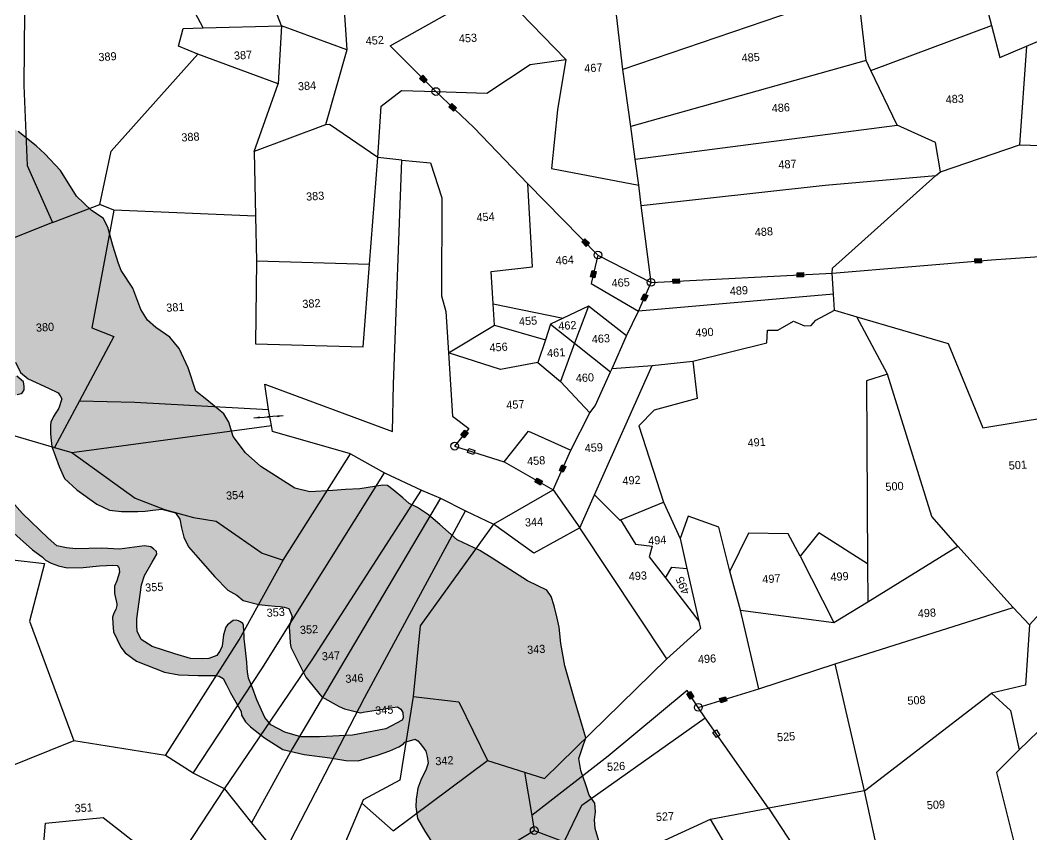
# Model space of a CAD drawing. Header units: metres. Extents: x 292855 to 294621, y 1990019 to 1993624.
# Drawn here: x 293403 to 293977, y 1992616 to 1993079 of the extents above; entities that cross this region are included whole.
import ezdxf
from ezdxf.enums import TextEntityAlignment as Align

# ---------------------------------------------------------------- set-up
doc = ezdxf.new("R2010")
doc.units = ezdxf.units.M
doc.header["$MEASUREMENT"] = 0
for name, color, linetype in [('POLY_HATCH', 12, 'Continuous'), ('POLY_PARCEL', 6, 'Continuous'), ('SYM_ARROW', 1, 'Continuous'), ('SYM_STONE', 1, 'Continuous'), ('TEXT_PARCEL', 7, 'Continuous')]:
    doc.layers.add(name, color=color, linetype=linetype)
doc.styles.get("Standard").update_dxf_attribs({"font": 'simplex.shx'})
doc.styles.add('TEXT_MAP', font='KRDEV050.TTF', dxfattribs={"height": 1.8})
doc.dimstyles.get("Standard").update_dxf_attribs({"dimtxt": 0.18, "dimasz": 0.18, "dimexe": 0.18, "dimexo": 0.0625, "dimgap": 0.09, "dimtad": 0, "dimtih": 1, "dimtoh": 1, "dimdec": 4, "dimzin": 0, "dimdsep": 46, "dimtxsty": 'Standard', "dimcen": 0.09, "dimadec": 0, "dimazin": 0, "dimtfac": 1, "dimtdec": 4, "dimtofl": 0, "dimtmove": 0, "dimatfit": 3, "dimfxl": 1, "dimtolj": 1, "dimtzin": 0, "dimarcsym": 0})

# ---------------------------------------------------------------- blocks, each defined once
blk = doc.blocks.new('STONE')
blk.add_circle((0, 0), 0.851)
blk = doc.blocks.new('STONESQUAREFILLED')
blk.add_hatch(color=256).paths.add_polyline_path([(0.7, -0.48), (0.7, 0.48), (-0.7, 0.48), (-0.7, -0.48)])
blk.add_lwpolyline([(-0.7, 0.48), (0.7, 0.48), (0.7, -0.48), (-0.7, -0.48)], close=True)
blk = doc.blocks.new('STONESQUARE')
blk.add_lwpolyline([(-0.7, 0.48), (0.7, 0.48), (0.7, -0.48), (-0.7, -0.48)], close=True)
blk = doc.blocks.new('TEXTDOUBLEARROW')
for points in [[(-6.63, 0.01), (0.2, 0.01)], [(6.25, 0.01), (-0.58, 0.01)]]:
    blk.add_leader(points, dimstyle='Standard', override={"dimtxt": 2.5, "dimasz": 2.5, "dimexe": 1.25, "dimexo": 0.625, "dimgap": 0.625, "dimtad": 1, "dimtih": 0, "dimtoh": 0, "dimzin": 8, "dimcen": 2.5, "dimtofl": 1})
blk = doc.blocks.new('NHDF')
at = {"layer": 'POLY_HATCH'}
h = blk.add_hatch(dxfattribs=at)
h.set_pattern_fill('ZIGZAG', color=256, scale=10, style=0)
h.set_pattern_definition([(0, (0, 0), (1.25, 1.25), [1.25, -1.25]), (90, (1.25, 0), (-1.25, 1.25), [1.25, -1.25])])
h.paths.add_polyline_path([(312.24, 508.74), (311.66, 513.7), (311.51, 517.34), (311.22, 519.38), (310.78, 522.15), (310.2, 524.19), (309.33, 525.65), (305.24, 527.98), (297.77, 533.47), (295.14, 535.36), (290.33, 537.99), (286.68, 541.63), (284.35, 543.96), (282.01, 545.71), (280.26, 546.73), (278.95, 548.05), (276.91, 549.94), (275.74, 550.96), (274.72, 551.11), (269.61, 550.67), (266.4, 550.67), (263.63, 550.67), (258.53, 550.67), (255.32, 551.69), (248.12, 556.95), (244.91, 560.16), (242.43, 563.95), (241.7, 567.16), (240.68, 569.05), (237.18, 572.41), (234.84, 574.45), (233.53, 579.69), (231.78, 584.07), (229.88, 586.69), (226.97, 589.02), (225.22, 590.77), (223.9, 593.25), (222.44, 598.06), (220.11, 602.06), (219.67, 603.66), (218.65, 607.74), (217.77, 611.83), (216.9, 613.87), (214.42, 615.76), (211.36, 619.12), (208.15, 624.95), (204.94, 628.88), (203.19, 630.78), (199.4, 634.13), (196.33, 636.61), (192.1, 639.38), (189.01, 641.03), (186.97, 641.46), (183.17, 642.05), (181.28, 642.77), (179.38, 643.8), (177.49, 644.09), (173.84, 644.23), (171.94, 644.23), (169.32, 644.23), (168.01, 644.09), (165.67, 643.8), (163.19, 642.34), (160.57, 640.73), (155.02, 637.09), (152.25, 634.32), (149.04, 632.57), (146.71, 631.4), (144.12, 630.97), (144.1, 620.26), (138.85, 605.02), (138.16, 602.79), (140.98, 600.11), (144.52, 598.34), (148.55, 597.95), (151.01, 599.13), (151.79, 599.52), (153.37, 599.82), (155.46, 600.19), (158.67, 599.82), (159.85, 599.32), (160.54, 599.03), (161.82, 598.73), (162.7, 598.44), (165.85, 598.34), (168.21, 598.34), (171.85, 599.62), (174.11, 600.8), (175.48, 601.58), (177.18, 603.4), (179, 604.48), (182.66, 602.85), (186.04, 601.45), (186.05, 599.7), (185.95, 597.83), (186.05, 596.75), (186.34, 595.86), (186.93, 594.98), (187.79, 593.34), (192.36, 591.51), (194.88, 591.43), (195.19, 590.36), (195.39, 588.89), (195.29, 587.91), (195.19, 586.63), (195.19, 585.94), (195.58, 583.39), (196.47, 581.03), (198.14, 579.56), (202.46, 577.2), (204.66, 575.95), (205.22, 574.64), (204.43, 572.68), (203.15, 570.91), (202.46, 569.73), (202.37, 569.04), (202.27, 567.28), (202.27, 566.29), (202.37, 564.31), (203.66, 559.82), (204.67, 557.11), (207.27, 554.4), (211.49, 550.99), (214.19, 549.49), (216.8, 548.99), (220.41, 548.79), (222.02, 548.79), (223.72, 548.89), (225.73, 548.99), (228.64, 547.99), (229.54, 546.48), (229.74, 544.58), (230.14, 542.47), (231.05, 540.27), (232.45, 538.46), (236.41, 533.28), (239.12, 530.18), (241.02, 528.97), (242.33, 527.67), (245.78, 526.56), (247.74, 526.27), (249.25, 525.97), (250.87, 525.82), (252.26, 525.26), (252.91, 523.62), (252.46, 522.26), (252.06, 521.25), (252.06, 519.15), (252.06, 517.75), (252.16, 516.74), (252.56, 515.84), (255.07, 509.93), (258.28, 505.41), (261.99, 503.01), (263.09, 502.41), (266.6, 501.3), (267.2, 501.4), (269.11, 501.6), (272.02, 501.8), (273.02, 502.01), (273.72, 502.01), (274.83, 502.11), (275.93, 501.16), (275.93, 499.24), (271.92, 497.39), (264.5, 496.49), (257.17, 496.59), (253.06, 496.89), (249.65, 498.1), (246.64, 499.9), (245.44, 501.6), (243.93, 505.61), (243.13, 508.32), (242.83, 509.22), (242.43, 510.53), (242.23, 511.93), (242.23, 512.73), (242.23, 514.04), (242.03, 518.05), (242.03, 519.25), (242.03, 519.95), (242.03, 520.85), (242.03, 522.26), (241.93, 522.66), (241.42, 523.06), (241.02, 523.26), (240.52, 523.46), (239.82, 523.46), (238.51, 522.56), (238.11, 522.06), (237.51, 520.45), (237.01, 517.95), (236.51, 517.04), (235.71, 515.94), (233.9, 515.44), (232.6, 515.44), (229.89, 515.64), (226.54, 516.96), (221.63, 518.87), (219.32, 520.57), (218.52, 522.47), (218.52, 523.68), (218.62, 525.18), (220.12, 532.6), (220.92, 534.61), (222.83, 537.41), (223.93, 539.12), (223.93, 539.72), (223.33, 540.32), (222.73, 540.82), (221.33, 541.12), (215.81, 540.72), (211.9, 541.22), (206.16, 541.47), (204.16, 541.77), (202.05, 542.37), (200.25, 544.17), (194.93, 549.99), (190.11, 556.1), (189.51, 557.71), (189.31, 559.41), (190.63, 568.67), (191.52, 572.35), (192.72, 574.25), (194.33, 575.65), (195.43, 576.26), (196.33, 576.46), (196.63, 576.66), (197.04, 577.16), (197.14, 577.96), (197.04, 578.96), (195.63, 580.27), (187.99, 584.63), (181.27, 588.14), (179.55, 589.06), (177.84, 587.24), (179.16, 584.73), (187.39, 580.72), (191.72, 578.5), (191.5, 577.41), (190.3, 576.81), (188.09, 575.31), (186.28, 573.7), (185.68, 572.5), (183.08, 567.24), (183.08, 566.04), (183.08, 564.83), (183.18, 563.43), (183.89, 560.92), (184.59, 557.71), (187, 552.7), (192.11, 546.39), (196.63, 541.87), (198.63, 540.17), (199.33, 539.37), (200.54, 538.67), (202.14, 537.96), (204.05, 537.36), (207.56, 537.26), (211.17, 537.36), (212.68, 537.36), (213.98, 537.36), (215.48, 537.09), (215.48, 536.36), (215.48, 535.66), (214.78, 533.85), (214.18, 532.65), (214.08, 531.05), (214.46, 528.47), (214.12, 527.55), (213.62, 526.75), (213.32, 525.85), (213.32, 524.45), (213.32, 522.64), (214.72, 519.13), (215.62, 517.83), (217.93, 515.83), (223.95, 513.02), (227.06, 512.22), (231.37, 511.82), (232.98, 511.71), (235.75, 511.59), (236.79, 510.81), (237.42, 509.38), (238.22, 507.58), (240.32, 503.27), (240.32, 502.47), (241.13, 500.96), (242.13, 499.76), (245.04, 497.15), (248.95, 494.35), (253.57, 492.94), (259.18, 491.84), (262.69, 491.04), (265.4, 490.74), (269.72, 491.74), (272.52, 492.54), (274.53, 493.24), (275.63, 493.84), (275.94, 494.25), (278.53, 494.81), (279.25, 493.74), (279.75, 493.04), (280.45, 491.94), (280.65, 490.74), (280.75, 489.23), (280.25, 487.93), (278.94, 485.62), (278.14, 483.92), (277.84, 482.42), (277.64, 481.51), (277.44, 479.81), (277.64, 477.2), (279.04, 474.3), (281.69, 469.62), (282.39, 468.82), (284.5, 467.92), (284.9, 467.62), (285.81, 467.05), (286.28, 465.41), (284.8, 464.61), (283.3, 464.41), (282.89, 464.11), (282.69, 463.41), (282.39, 462.5), (282.39, 460.9), (282.69, 459.1), (283.3, 456.09), (283.8, 454.28), (284.6, 453.18), (286.48, 450.43), (285.38, 448.79), (321.26, 444.67), (320.57, 447.97), (320.27, 450.44), (319.75, 457.14), (321.18, 464.28), (319.4, 465.81), (317.5, 468.44), (316.62, 472.52), (316.62, 474.41), (316.92, 476.16), (316.92, 478.06), (315.75, 479.95), (315.17, 482.29), (314.29, 485.49), (314, 488.12), (314.87, 490.3), (315.88, 492.61), (313.85, 501.45)])
for points in [[(317.5, 468.44), (316.62, 472.52), (316.62, 474.41), (316.92, 476.16), (316.92, 478.06), (315.75, 479.95), (315.17, 482.29), (314.29, 485.49), (314, 488.12), (314.87, 490.3), (315.88, 492.61), (313.85, 501.45), (312.24, 508.74), (311.66, 513.7), (311.51, 517.34), (311.22, 519.38), (310.78, 522.15), (310.2, 524.19), (309.33, 525.65), (305.24, 527.98), (297.77, 533.47), (295.14, 535.36), (290.33, 537.99), (286.68, 541.63), (284.35, 543.96), (282.01, 545.71), (280.26, 546.73), (278.95, 548.05), (276.91, 549.94), (275.74, 550.96), (274.72, 551.11), (269.61, 550.67), (266.4, 550.67), (263.63, 550.67), (258.53, 550.67), (255.32, 551.69), (248.12, 556.95), (244.91, 560.16), (242.43, 563.95), (241.7, 567.16), (240.68, 569.05), (237.18, 572.41), (234.84, 574.45), (233.53, 579.69), (231.78, 584.07), (229.88, 586.69), (226.97, 589.02), (225.22, 590.77), (223.9, 593.25), (222.44, 598.06), (220.11, 602.06), (219.67, 603.66), (218.65, 607.74), (217.77, 611.83), (216.9, 613.87), (214.42, 615.76), (211.36, 619.12), (208.15, 624.95), (204.94, 628.88), (203.19, 630.78), (199.4, 634.13)], [(195.58, 583.39), (196.47, 581.03), (198.14, 579.56), (202.46, 577.2), (204.53, 576.02), (204.92, 575.33), (205.22, 574.64), (204.43, 572.68), (203.15, 570.91), (202.46, 569.73), (202.37, 569.04), (202.27, 567.28), (202.27, 566.29), (202.37, 564.31), (203.66, 559.82), (204.67, 557.11), (207.27, 554.4), (211.49, 550.99), (214.19, 549.49), (216.8, 548.99), (220.41, 548.79), (222.02, 548.79), (223.72, 548.89), (225.73, 548.99), (228.64, 547.99), (229.54, 546.48), (229.74, 544.58), (230.14, 542.47), (231.05, 540.27), (232.45, 538.46), (236.41, 533.28), (239.12, 530.18), (241.02, 528.97), (242.33, 527.67), (245.14, 526.77), (245.74, 526.57), (247.74, 526.27), (249.25, 525.97), (250.35, 525.87), (251.25, 525.67), (252.26, 525.26), (252.66, 524.26), (252.86, 523.46), (252.46, 522.26), (252.06, 521.25), (252.06, 519.15), (252.06, 517.75), (252.16, 516.74), (252.56, 515.84), (255.07, 509.93), (258.28, 505.41), (261.99, 503.01), (263.09, 502.41), (266.6, 501.3), (267.2, 501.4), (269.11, 501.6), (272.02, 501.8), (273.02, 502.01), (273.72, 502.01), (274.83, 502.11), (275.53, 501.5), (275.93, 500.8), (275.93, 499.6), (275.63, 499.1), (271.92, 497.39), (264.5, 496.49), (257.17, 496.59), (253.06, 496.89), (249.65, 498.1), (246.64, 499.9), (245.44, 501.6), (243.93, 505.61), (243.13, 508.32), (242.83, 509.22), (242.43, 510.53), (242.23, 511.93), (242.23, 512.73), (242.23, 514.04), (242.03, 518.05), (242.03, 519.25), (242.03, 519.95), (242.03, 520.85), (242.03, 522.26), (241.93, 522.66), (241.42, 523.06), (241.02, 523.26), (240.52, 523.46), (239.82, 523.46), (238.51, 522.56), (238.11, 522.06), (237.51, 520.45), (237.01, 517.95), (236.51, 517.04), (235.71, 515.94), (233.9, 515.44), (232.6, 515.44), (229.89, 515.64), (226.54, 516.96), (221.63, 518.87), (219.32, 520.57), (218.52, 522.47), (218.52, 523.68), (218.62, 525.18), (220.12, 532.6), (220.92, 534.61), (222.83, 537.41), (223.93, 539.12), (223.93, 539.72), (223.33, 540.32), (222.73, 540.82), (221.33, 541.12), (215.81, 540.72), (211.9, 541.22), (206.16, 541.47), (204.16, 541.77), (202.05, 542.37), (200.25, 544.17), (194.93, 549.99), (190.11, 556.1)], [(195.43, 576.26), (196.33, 576.46), (196.63, 576.66), (197.04, 577.16), (197.14, 577.96), (197.04, 578.96), (195.63, 580.27)], [(192.11, 546.39), (196.63, 541.87), (198.63, 540.17), (199.33, 539.37), (200.54, 538.67), (202.14, 537.96), (204.05, 537.36), (207.56, 537.26), (211.17, 537.36), (212.68, 537.36), (213.98, 537.36), (215.08, 537.16), (215.38, 536.76), (215.48, 536.56), (215.48, 536.36), (215.48, 535.66), (214.78, 533.85), (214.18, 532.65), (214.08, 531.05), (214.42, 528.76), (214.42, 528.36), (214.12, 527.55), (213.62, 526.75), (213.32, 525.85), (213.32, 524.45), (213.32, 522.64), (214.72, 519.13), (215.62, 517.83), (217.93, 515.83), (223.95, 513.02), (227.06, 512.22), (231.37, 511.82), (232.98, 511.71), (235.18, 511.61), (235.99, 511.41), (236.79, 510.81), (237.42, 509.38), (238.22, 507.58), (240.32, 503.27), (240.32, 502.47), (241.13, 500.96), (242.13, 499.76), (245.04, 497.15), (248.95, 494.35), (253.57, 492.94), (259.18, 491.84), (262.69, 491.04), (265.4, 490.74), (269.72, 491.74), (272.52, 492.54), (274.53, 493.24), (275.63, 493.84), (275.94, 494.25), (278.24, 494.75), (278.84, 494.35), (279.25, 493.74), (279.75, 493.04), (280.45, 491.94), (280.65, 490.74), (280.75, 489.23), (280.25, 487.93), (278.94, 485.62), (278.14, 483.92), (277.84, 482.42), (277.64, 481.51), (277.44, 479.81), (277.64, 477.2), (279.04, 474.3), (281.69, 469.62)]]:
    blk.add_lwpolyline(points, dxfattribs=at)
at = {"layer": 'POLY_PARCEL'}
for points in [[(241.65, 654.34), (228.52, 683.26), (222.11, 684.84)], [(258.93, 653.7), (256.47, 661.55), (260.1, 672.33)], [(411.92, 661.02), (415.26, 643.7)], [(422.7, 638.65), (428.05, 640.53), (424.24, 661.05)], [(202.48, 660.43), (201.34, 644.21), (200.9, 626.51), (205.69, 613.63)], [(291.97, 637.04), (282.53, 647.75), (309.54, 660.74)], [(321.03, 642.27), (311.76, 653.15), (309.54, 660.74)], [(272.96, 658.56), (272.98, 647.47)], [(240.05, 648.64), (235.95, 650.69), (237.19, 654.52), (241.65, 654.34)], [(241.65, 654.34), (258.93, 653.7)], [(258.93, 653.7), (257.34, 640.98)], [(272.98, 647.47), (258.93, 653.7)], [(386.38, 653.62), (333.47, 639.26)], [(387.16, 637.78), (386.38, 653.62)], [(333.47, 639.26), (332.83, 651.35)], [(216.36, 616.95), (219.63, 628.51), (240.05, 648.64)], [(257.34, 640.98), (240.05, 648.64)], [(272.98, 647.47), (267.18, 631.25)], [(388.08, 635.48), (415.26, 643.7)], [(415.26, 643.7), (416.64, 636.52), (422.7, 638.65)], [(251.14, 626.44), (257.34, 640.98)], [(291.97, 637.04), (303.2, 635.96), (313.1, 641.66), (321.03, 642.27)], [(321.03, 642.27), (318.53, 631.27), (316.33, 618.42), (335.33, 613.53)], [(334.4, 626.55), (333.47, 639.26)], [(422.7, 638.65), (419.78, 617.03)], [(278.25, 623.32), (279.74, 634.58), (284.42, 637.74), (291.97, 637.04)], [(291.97, 637.04), (299.85, 628.57)], [(387.16, 637.78), (334.4, 626.55)], [(388.08, 635.48), (387.16, 637.78)], [(393.08, 623.07), (388.08, 635.48)], [(267.18, 631.25), (251.14, 626.44)], [(278.25, 623.32), (268.08, 631.32), (267.18, 631.25)], [(299.85, 628.57), (310.89, 615.41)], [(251.14, 626.44), (250.49, 612.16)], [(334.92, 619.29), (334.4, 626.55)], [(274.93, 599.93), (278.25, 623.32)], [(283.52, 622.42), (278.25, 623.32)], [(334.92, 619.29), (393.08, 623.07)], [(402.02, 612.21), (401.28, 618.76), (393.08, 623.07)], [(250.62, 569.37), (250.18, 575.01), (277.62, 562.76), (278.52, 573.22), (283.52, 622.42)], [(283.52, 622.42), (289.78, 621.39), (291.75, 613.54), (290.3, 591.98), (291.07, 588.47), (291.06, 579.31)], [(335.33, 613.53), (334.92, 619.29)], [(419.78, 617.03), (434.2, 615.69), (457.54, 618.64)], [(205.69, 613.63), (216.36, 616.95)], [(219.38, 615.49), (216.36, 616.95)], [(402.02, 612.21), (419.78, 617.03)], [(219.38, 615.49), (212.86, 589.92), (217.57, 587.66), (209.12, 574.02)], [(250.49, 612.16), (219.38, 615.49)], [(301.59, 589.51), (301.59, 596.66), (310.79, 597.07), (310.89, 615.41)], [(310.89, 615.41), (325.35, 598.74)], [(205.69, 613.63), (192.57, 609.38)], [(250.49, 612.16), (250.05, 602.32)], [(335.61, 609.04), (335.33, 613.53)], [(400.92, 611.48), (402.02, 612.21)], [(335.61, 609.04), (376.43, 610.91), (400.92, 611.48)], [(376.67, 591.44), (376.81, 592.51), (400.92, 611.48)], [(336.67, 591.97), (335.61, 609.04)], [(250.05, 602.32), (248.71, 584.06), (272.33, 581.83), (274.93, 599.93)], [(250.05, 602.32), (274.93, 599.93)], [(325.35, 598.74), (323.49, 592.57), (333.51, 585.84)], [(325.35, 598.74), (336.67, 591.97)], [(333.51, 585.84), (336.67, 591.97)], [(336.67, 591.97), (376.67, 591.44)], [(376.67, 591.44), (412, 592.13)], [(412, 592.13), (486.72, 592.48)], [(301.59, 589.51), (316.78, 585.33)], [(301.59, 584.75), (301.59, 589.51)], [(376.68, 586.78), (376.67, 591.44)], [(322.52, 587.63), (316.78, 585.33)], [(322.52, 587.63), (318.95, 579.64)], [(330.52, 580.54), (322.52, 587.63)], [(316.78, 585.33), (313.92, 584.19)], [(330.52, 580.54), (333.51, 585.84)], [(376.68, 586.78), (333.51, 585.84)], [(376.69, 583.21), (376.68, 586.78)], [(291.06, 579.31), (301.59, 584.75)], [(301.59, 584.75), (312.57, 580.83)], [(313.92, 584.19), (312.57, 580.83)], [(313.92, 584.19), (318.95, 579.64)], [(344.79, 574.04), (361.32, 577.02), (361.62, 579.79), (363.95, 579.64), (367.51, 581.39), (369.84, 580.23), (371.3, 580.23), (372.39, 581.32), (376.69, 583.21)], [(376.69, 583.21), (381.53, 581.46)], [(312.57, 580.83), (310.58, 575.9)], [(326.85, 573.57), (330.52, 580.54)], [(387.47, 568.39), (381.53, 581.46)], [(381.53, 581.46), (401.27, 574.26), (407.68, 555.26), (422.49, 556.69), (423.58, 552.61), (433.79, 554.39)], [(291.06, 579.31), (291.07, 565.31), (294.49, 562.36), (291.07, 558.69), (301.76, 554.5)], [(310.58, 575.9), (302.28, 574.92), (291.06, 579.31)], [(318.95, 579.64), (315.28, 571.4)], [(318.95, 579.64), (326.47, 572.84)], [(209.12, 574.02), (202.96, 564.08)], [(209.12, 574.02), (221.27, 572.9)], [(310.58, 575.9), (315.28, 571.4)], [(344.79, 574.04), (345.15, 565.71), (335.54, 563.82), (331.97, 560.54), (336.27, 543.37)], [(335.76, 573.68), (344.79, 574.04)], [(221.27, 572.9), (250.62, 569.37)], [(321.17, 545.96), (335.76, 573.68)], [(321.36, 564.08), (322.64, 565.57), (326.47, 572.84)], [(326.47, 572.84), (326.85, 573.57)], [(326.85, 573.57), (335.76, 573.68)], [(251.05, 565.83), (250.62, 569.37)], [(315.28, 571.4), (321.36, 564.08)], [(190.63, 568.51), (202.96, 564.08)], [(387.47, 568.39), (382.73, 567.22), (380.35, 526.95)], [(400.5, 529.57), (395.2, 536.43), (387.47, 568.39)], [(206.66, 562.71), (251.05, 565.83)], [(268.04, 558.45), (251.21, 564.53), (251.05, 565.83)], [(202.96, 564.08), (206.66, 562.71)], [(206.66, 562.71), (220, 551.73), (226.3, 548.85), (232.57, 546.69), (237.48, 545.52), (247.19, 537.87), (251.7, 536.01)], [(316.59, 556.15), (321.36, 564.08)], [(301.76, 554.5), (307.58, 560.91), (316.59, 556.15)], [(251.7, 536.01), (268.04, 558.45)], [(268.04, 558.45), (275.27, 553.81)], [(312.17, 547.67), (316.59, 556.15)], [(228.84, 490.39), (245.44, 512.42), (275.27, 553.81)], [(275.27, 553.81), (283.16, 549.46)], [(301.76, 554.5), (312.17, 547.67)], [(235.56, 486.47), (256.66, 513.67), (283.16, 549.46)], [(283.16, 549.46), (287.22, 547.47)], [(143.07, 548.76), (199.11, 538.64), (194.99, 526.2), (203.03, 499.19)], [(287.22, 547.47), (250.98, 494.37), (241, 478.64)], [(287.22, 547.47), (292.58, 544.27)], [(298.53, 540.99), (312.17, 547.67)], [(312.17, 547.67), (317.51, 538.91)], [(317.51, 538.91), (321.17, 545.96)], [(321.17, 545.96), (326.42, 540.08), (326.59, 540.14)], [(247.03, 470.27), (267.67, 504.58), (292.58, 544.27)], [(292.58, 544.27), (298.53, 540.99)], [(326.59, 540.14), (336.27, 543.37)], [(336.27, 543.37), (339.47, 535.18)], [(298.53, 540.99), (280.92, 519.58), (278.38, 504.13)], [(317.51, 538.91), (306.98, 533.99), (298.53, 540.99)], [(334.8, 508.87), (317.51, 538.91)], [(326.59, 540.14), (329.55, 534.55), (333.19, 533.85), (332.39, 531.53), (335.67, 526.73)], [(349.93, 527.24), (348.15, 537.08), (341.54, 539.93), (339.47, 535.18)], [(223, 494.68), (240.86, 519.12), (251.7, 536.01)], [(339.47, 535.18), (340.52, 528.48)], [(365.62, 529.59), (363.32, 534.63), (354.56, 535.39), (349.93, 527.24)], [(380.35, 526.95), (370.07, 534.45), (365.62, 529.59)], [(365.62, 529.59), (372.14, 514.49)], [(379.85, 518.52), (400.5, 529.57)], [(400.5, 529.57), (411.85, 515.23)], [(415.15, 511.19), (425.18, 520.83), (436.51, 529.36)], [(335.67, 526.73), (337.19, 528.99), (340.52, 528.48)], [(340.52, 528.48), (342.37, 516.67)], [(351.72, 518.53), (349.93, 527.24)], [(380.35, 526.95), (379.85, 518.52)], [(335.67, 526.73), (342.37, 516.67)], [(351.72, 518.53), (372.14, 514.49)], [(354.67, 500.93), (351.72, 518.53)], [(372.14, 514.49), (379.85, 518.52)], [(342.37, 516.67), (342.68, 515.07), (334.8, 508.87)], [(371.79, 505.34), (411.85, 515.23)], [(411.85, 515.23), (415.15, 511.19)], [(415.15, 511.19), (413.45, 498), (405.82, 496.66)], [(301.85, 485.92), (306.17, 484.25), (334.8, 508.87)], [(354.67, 500.93), (371.79, 505.34)], [(376.46, 477.01), (371.79, 505.34)], [(278.38, 504.13), (274.26, 485.92), (265.92, 482.08), (265.56, 481.37)], [(278.38, 504.13), (288.35, 502.34), (293.9, 489)], [(341.05, 497.72), (338.85, 501.57), (320.52, 488.26), (302.83, 476.24)], [(341.05, 497.72), (354.67, 500.93)], [(203.03, 499.19), (187.15, 493.99), (178.91, 493.89)], [(223, 494.68), (203.03, 499.19)], [(342.44, 495.29), (341.05, 497.72)], [(376.46, 477.01), (405.82, 496.66)], [(405.82, 496.66), (409.78, 492.62), (411.13, 483.8)], [(228.84, 490.39), (223, 494.68)], [(303.16, 472.93), (309.6, 470.02), (314.01, 477.8), (342.44, 495.29)], [(355.09, 474.5), (342.44, 495.29)], [(235.56, 486.47), (228.84, 490.39)], [(265.56, 481.37), (272.12, 474.85), (293.9, 489)], [(293.9, 489), (301.85, 485.92)], [(411.13, 483.8), (415.59, 487.61)], [(222.53, 469.25), (235.56, 486.47)], [(235.56, 486.47), (241, 478.64)], [(301.85, 485.92), (302.83, 476.24)], [(411.13, 483.8), (405.79, 479.18), (408.56, 463.94), (407.45, 452.89)], [(194.62, 474.6), (195.65, 481.49), (208.42, 481.87), (222.53, 469.25)], [(265.56, 481.37), (257.94, 466.22), (260.75, 461.44), (255.59, 458.35)], [(241, 478.64), (247.03, 470.27)], [(302.83, 476.24), (303.16, 472.93)], [(376.46, 477.01), (355.09, 474.5)], [(379.14, 457.37), (379.17, 459.19), (376.46, 477.01)], [(342.15, 472.9), (355.09, 474.5)], [(355.09, 474.5), (371.17, 446.13)], [(293.03, 467.68), (303.16, 472.93)], [(331.17, 467.74), (331.78, 468.93), (342.15, 472.9)], [(357.45, 441.33), (352.1, 453.24), (342.15, 472.9)]]:
    blk.add_lwpolyline(points, dxfattribs=at)
at = {"layer": 'SYM_ARROW', "xscale": 0.5, "yscale": 0.5, "zscale": 0.5}
blk.add_blockref('TEXTDOUBLEARROW', (250.6, 567.78), dxfattribs=at)
at = {"layer": 'SYM_STONE'}
for name, p, rotation in [('STONESQUAREFILLED', (289.41, 639.95), 131.3939960786436), ('STONESQUAREFILLED', (295.43, 633.33), 312.8896456052184), ('STONESQUAREFILLED', (322.82, 601.66), 130.920855841734), ('STONESQUAREFILLED', (324.1, 594.58), 73.28060494255617), ('STONESQUAREFILLED', (342.21, 591.9), 179.2391071998435), ('STONESQUAREFILLED', (369.65, 591.53), 359.2391071998463), ('STONESQUAREFILLED', (409.01, 592.07), 1.125649615091996), ('STONESQUAREFILLED', (335, 588.73), 62.76004756258764), ('STONESQUAREFILLED', (293.46, 561.25), 47.05341251658118), ('STONESQUARE', (294.64, 557.29), 338.6061550416582), ('STONESQUAREFILLED', (314.55, 552.23), 62.51292880951169), ('STONESQUAREFILLED', (309.11, 549.68), 146.73490511719), ('STONESQUAREFILLED', (339.47, 500.48), 119.7592440654815), ('STONESQUAREFILLED', (346.65, 499.04), 13.18123354066276), ('STONESQUARE', (344.66, 491.64), 301.310737152798)]:
    blk.add_blockref(name, p, dxfattribs=dict(at, rotation=rotation))
for p in [(291.97, 637.04), (325.35, 598.74), (336.67, 591.97), (291.07, 558.69), (341.05, 497.72), (303.16, 472.93)]:
    blk.add_blockref('STONE', p, dxfattribs=at)
at = {"layer": 'TEXT_PARCEL', "style": 'TEXT_MAP'}
for s, p in [('389', (220.14, 649.38)), ('452', (279.24, 649.17)), ('387', (250.01, 647.79)), ('453', (299.79, 648.35)), ('384', (263.67, 640.12)), ('467', (326.99, 640.01)), ('485', (361.79, 640.09)), ('388', (237.27, 630.52)), ('486', (367.72, 628.59)), ('483', (406.16, 628.05)), ('383', (263.91, 615.73)), ('487', (368.39, 616.06)), ('454', (301.14, 608.71)), ('488', (362.23, 601.52)), ('464', (317.97, 598.09)), ('381', (231.53, 593.23)), ('382', (261.56, 592.14)), ('465', (329.96, 592.33)), ('380', (202.54, 590.69)), ('489', (355.89, 588.92)), ('455', (309.02, 585.2)), ('462', (317.63, 583.66)), ('456', (302.16, 579.87)), ('463', (324.81, 580.28)), ('490', (347.73, 580.21)), ('461', (314.76, 577.84)), ('460', (320.74, 571.91)), ('457', (305.05, 566.98)), ('459', (321.71, 556.4)), ('491', (357.66, 555.26)), ('458', (308.83, 554.33)), ('354', (242.04, 551.02)), ('492', (329.56, 548.67)), ('501', (414.86, 546.55)), ('500', (387.4, 543.61)), ('344', (307.49, 540.87)), ('494', (334.37, 535.1)), ('355', (222.92, 531.91)), ('493', (329.59, 527.53)), ('353', (249.32, 524.64)), ('497', (358.97, 525.01)), ('499', (374.01, 524.53)), ('352', (256.41, 520.39)), ('498', (392.73, 515.26)), ('347', (260.87, 514.28)), ('343', (306.17, 512.8)), ('346', (265.72, 508.99)), ('496', (343.66, 508.28)), ('345', (271.83, 501.58)), ('508', (389.21, 496.2)), ('342', (284.37, 489.58)), ('525', (359.98, 490.02)), ('526', (322.1, 485.89)), ('351', (204.26, 484.31)), ('527', (332.16, 474.17)), ('509', (392.01, 472.92))]:
    blk.add_text(s, height=1.8, dxfattribs=at).set_placement(p, align=Align.MIDDLE)
blk.add_text('495', height=1.8, rotation=109.0359, dxfattribs=at).set_placement((339.33, 524.75), align=Align.MIDDLE)

msp = doc.modelspace()

# ---------------------------------------------------------------- block references
at = {"xscale": 2.572717820864786, "yscale": 2.572717820864786, "zscale": 2.572717820864786, "rotation": 3.682383305749231}
msp.add_blockref('NHDF', (292994.42, 1991354.49), dxfattribs=at)

doc.saveas('drawing.dxf')
